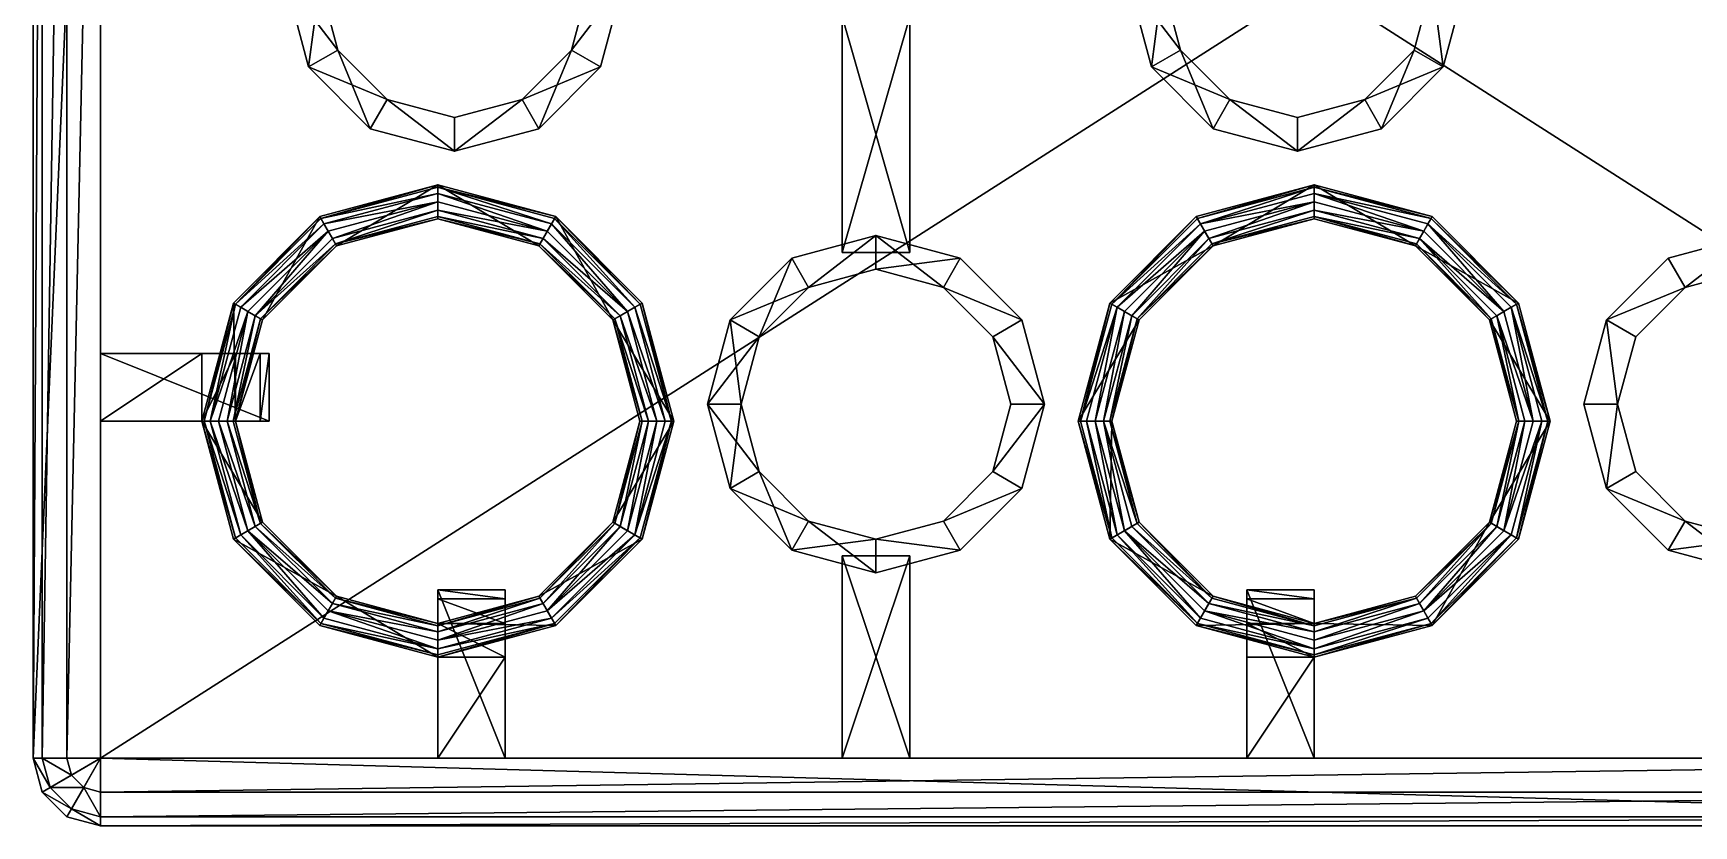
# Model space of a CAD drawing. Header units: metres. Extents: x 0 to 3.8, y 0 to 2.5.
# Drawn here: x 0 to 2.463, y 0 to 1.175 of the extents above; entities that cross this region are included whole.
import ezdxf

# ---------------------------------------------------------------- set-up
doc = ezdxf.new("R2010")
doc.units = ezdxf.units.M
doc.layers.add('block', color=30, linetype='CONTINUOUS')

msp = doc.modelspace()

# ---------------------------------------------------------------- meshes
at = {"layer": 'block'}
mesh = msp.add_polyface(dxfattribs=at)
corners = [(0.4, 1.3, 1.4), (0.4, 1.2), (0.4, 1.2, 1.4), (0.1, 1.2, 1.4), (0.1, 1.2), (0.1, 1.3), (0.4, 1.3), (0.1, 1.3, 1.4), (0.451795, 1.15), (0.408494, 1.125), (0.525, 1.076795), (0.5, 1.033494), (0.375, 1.25), (0.425, 1.25), (0.451795, 1.15, 1.4), (0.408494, 1.125, 1.4), (0.425, 1.25, 1.4), (0.375, 1.25, 1.4), (0.5, 1.033494, 1.4), (0.525, 1.076795, 1.4), (0.45, 0.859808, 1.5), (0.6, 0.95, 1.5), (0.425, 0.903109, 1.5), (0.425, 0.903109, 1.725), (0.296891, 0.775, 1.725), (0.43125, 0.892284, 1.746651), (0.426675, 0.900208, 1.7375), (0.6, 0.9375, 1.746651), (0.6, 0.9125, 1.746651), (0.448325, 0.862708, 1.7375), (0.44375, 0.870633, 1.746651), (0.6, 0.925, 1.75), (0.4375, 0.881458, 1.75), (0.45, 0.859808, 1.725), (0.6, 0.9, 1.725), (0.6, 0.95, 1.725), (0.299792, 0.773325, 1.7375), (0, 0.1), (0.1, 0.1), (0.1, 2.4), (0.1, 0.1, 1.4), (0.1, 2.4, 1.4), (0, 2.4), (0, 0.1, 1.4), (0.013397, 2.4, 1.45), (0.013397, 0.1, 1.45), (0.05, 0.1, 1.486603), (0.1, 2.4, 1.5), (0.1, 0.1, 1.5), (0.05, 2.4, 1.486603)]
mesh.append_faces([[corners[k] for k in face] for face in [(0, 1, 2), (3, 4, 5), (2, 1, 4), (2, 4, 3), (6, 4, 1), (2, 3, 7), (8, 9, 10), (10, 9, 11), (9, 8, 12), (13, 12, 8), (14, 15, 16), (16, 15, 17), (15, 14, 18), (19, 18, 14), (15, 11, 9), (15, 9, 12), (15, 12, 17), (18, 11, 15), (16, 13, 8), (10, 14, 8), (16, 8, 14), (20, 21, 22), (21, 23, 22), (22, 23, 24), (25, 26, 27), (28, 29, 30), (25, 31, 32), (31, 30, 32), (33, 29, 34), (35, 26, 23), (23, 26, 36), (26, 25, 36), (20, 33, 34), (37, 38, 39), (38, 40, 41), (42, 43, 37), (43, 44, 45), (46, 47, 48), (45, 49, 46)]])
mesh = msp.add_polyface(dxfattribs=at)
corners = [(0.4, 1.3, 1.4), (0.4, 1.3), (0.4, 1.2), (0.1, 1.3, 1.4), (0.1, 1.3), (0.1, 1.2, 1.4), (0.1, 1.2), (0.4, 1.2, 1.4), (0.451795, 1.35), (0.408494, 1.375), (0.425, 1.25), (0.375, 1.25), (0.5, 1.466506), (0.525, 1.423205), (0.451795, 1.35, 1.4), (0.408494, 1.375, 1.4), (0.525, 1.423205, 1.4), (0.5, 1.466506, 1.4), (0.375, 1.25, 1.4), (0.425, 1.25, 1.4), (0.6, 1.55, 1.5), (0.45, 1.640192, 1.5), (0.425, 1.596891, 1.5), (0.425, 1.596891, 1.725), (0.296891, 1.725, 1.725), (0.43125, 1.607716, 1.746651), (0.4375, 1.618542, 1.75), (0.6, 1.575, 1.75), (0.6, 1.5875, 1.746651), (0.44375, 1.629367, 1.746651), (0.307716, 1.73125, 1.746651), (0.426675, 1.599792, 1.7375), (0.6, 1.5625, 1.746651), (0.6, 1.553349, 1.7375), (0.448325, 1.637292, 1.7375), (0.45, 1.640192, 1.725), (0.6, 1.6, 1.725), (0.6, 1.596651, 1.7375), (0.6, 1.6, 1.5), (0, 0.1), (0.1, 2.4), (0, 2.4), (0.1, 0.1), (0.1, 2.4, 1.4), (0, 2.4, 1.4), (0, 0.1, 1.4), (0.013397, 0.1, 1.45), (0.013397, 2.4, 1.45), (0.05, 2.4, 1.486603), (0.05, 0.1, 1.486603), (0.1, 2.4, 1.5)]
mesh.append_faces([[corners[k] for k in face] for face in [(0, 1, 2), (3, 4, 1), (3, 1, 0), (5, 4, 3), (1, 4, 6), (7, 3, 0), (8, 9, 10), (10, 9, 11), (9, 8, 12), (13, 12, 8), (14, 15, 16), (16, 15, 17), (15, 14, 18), (19, 18, 14), (17, 15, 9), (17, 9, 12), (9, 15, 18), (9, 18, 11), (14, 10, 19), (10, 14, 8), (16, 8, 14), (20, 21, 22), (22, 23, 20), (23, 22, 24), (25, 26, 27), (28, 26, 29), (30, 25, 31), (25, 32, 31), (33, 23, 31), (24, 31, 23), (34, 35, 36), (29, 34, 37), (38, 35, 21), (39, 40, 41), (42, 43, 40), (41, 44, 45), (46, 47, 48), (49, 48, 50), (47, 45, 44)]])
mesh = msp.add_polyface(dxfattribs=at)
corners = [(1.3, 1.2, 1.4), (1.3, 1.2), (1.3, 0.85), (1.3, 0.85, 1.4), (1.2, 1.2, 1.4), (1.2, 1.2), (1.2, 0.85, 1.4), (1.2, 0.85), (1.65, 1.2, 1.4), (1.65, 1.2), (0.85, 1.2), (1.65, 1.3), (1.423205, 0.725), (1.45, 0.625), (1.5, 0.625), (1.466506, 0.75), (1.35, 0.798205), (1.375, 0.841506), (1.25, 0.875), (1.15, 0.798205), (1.25, 0.825), (1.25, 0.825, 1.4), (1.375, 0.841506, 1.4), (1.35, 0.798205, 1.4), (1.466506, 0.75, 1.4), (1.25, 0.875, 1.4), (1.15, 0.798205, 1.4), (1.423205, 0.725, 1.4), (1.5, 0.625, 1.4), (1.45, 0.625, 1.4), (1.125, 0.841506), (0.1, 2.4, 1.5), (3.7, 0.1, 1.5), (0.1, 0.1, 1.5)]
mesh.append_faces([[corners[k] for k in face] for face in [(0, 1, 2), (0, 2, 3), (4, 5, 1), (4, 1, 0), (6, 5, 4), (3, 2, 7), (3, 7, 6), (1, 5, 7), (1, 7, 2), (3, 6, 4), (3, 4, 0), (8, 9, 10), (11, 10, 9), (12, 13, 14), (12, 14, 15), (16, 15, 17), (16, 17, 18), (18, 19, 20), (16, 18, 20), (12, 15, 16), (21, 22, 23), (23, 22, 24), (22, 21, 25), (26, 25, 21), (23, 24, 27), (28, 29, 27), (25, 18, 22), (22, 18, 17), (15, 24, 17), (22, 17, 24), (18, 25, 30), (29, 13, 12), (27, 16, 23), (23, 16, 20), (19, 21, 20), (23, 20, 21), (16, 27, 12), (29, 12, 27), (31, 32, 33)]])
mesh = msp.add_polyface(dxfattribs=at)
corners = [(1.35, 1.701795), (1.25, 1.625), (1.375, 1.658494), (1.466506, 1.75), (1.25, 1.675), (1.15, 1.701795), (1.423205, 1.775), (1.5, 1.875), (1.45, 1.875), (1.45, 1.875, 1.4), (1.5, 1.875, 1.4), (1.423205, 1.775, 1.4), (1.466506, 1.75, 1.4), (1.35, 1.701795, 1.4), (1.375, 1.658494, 1.4), (1.25, 1.625, 1.4), (1.15, 1.701795, 1.4), (1.25, 1.675, 1.4), (1.125, 1.658494), (1.3, 1.65, 1.4), (1.3, 1.65), (1.3, 1.3), (1.3, 1.3, 1.4), (1.2, 1.65, 1.4), (1.2, 1.65), (1.2, 1.3), (1.2, 1.3, 1.4), (0.85, 1.3, 1.4), (1.65, 1.3), (1.65, 1.3, 1.4), (1.65, 1.2, 1.4), (3.7, 2.4, 1.4), (0.1, 2.4, 1.4), (0.1, 0.1, 1.4)]
mesh.append_faces([[corners[k] for k in face] for face in [(0, 1, 2), (0, 2, 3), (1, 0, 4), (5, 1, 4), (0, 3, 6), (3, 7, 6), (7, 8, 6), (9, 10, 11), (11, 10, 12), (13, 12, 14), (13, 14, 15), (15, 16, 17), (13, 15, 17), (11, 12, 13), (14, 2, 15), (15, 2, 1), (15, 1, 18), (2, 14, 3), (3, 14, 12), (11, 8, 9), (17, 0, 13), (13, 0, 6), (8, 11, 6), (13, 6, 11), (0, 17, 4), (16, 4, 17), (19, 20, 21), (19, 21, 22), (23, 24, 20), (23, 20, 19), (22, 21, 25), (22, 25, 26), (20, 24, 25), (20, 25, 21), (22, 26, 23), (22, 23, 19), (27, 28, 29), (30, 27, 29), (31, 32, 33)]])
mesh = msp.add_polyface(dxfattribs=at)
corners = [(2.5, 1.2, 1.4), (2.5, 1.2), (2.6, 1.2), (2.6, 1.2, 1.4), (2.5, 0.85, 1.4), (2.5, 0.85), (2.6, 0.85, 1.4), (2.6, 0.85), (2.95, 1.2, 1.4), (2.15, 1.2), (2.15, 1.2, 1.4), (2.15, 1.3, 1.4), (2.45, 0.798205), (2.55, 0.875), (2.425, 0.841506), (2.333494, 0.75), (2.35, 0.625), (2.3, 0.625), (2.376795, 0.725), (2.55, 0.825), (2.65, 0.798205), (2.35, 0.625, 1.4), (2.3, 0.625, 1.4), (2.333494, 0.75, 1.4), (2.45, 0.798205, 1.4), (2.425, 0.841506, 1.4), (2.55, 0.875, 1.4), (2.65, 0.798205, 1.4), (2.55, 0.825, 1.4), (2.376795, 0.725, 1.4), (2.675, 0.841506, 1.4), (3.7, 2.4, 1.4), (0.1, 0.1, 1.4), (3.7, 0.1, 1.4)]
mesh.append_faces([[corners[k] for k in face] for face in [(0, 1, 2), (0, 2, 3), (4, 5, 1), (4, 1, 0), (6, 7, 5), (6, 5, 4), (2, 1, 5), (2, 5, 7), (6, 4, 0), (6, 0, 3), (8, 9, 10), (8, 10, 11), (12, 13, 14), (12, 14, 15), (16, 15, 17), (15, 16, 18), (12, 15, 18), (13, 12, 19), (20, 13, 19), (21, 22, 23), (24, 23, 25), (24, 25, 26), (26, 27, 28), (24, 26, 28), (23, 24, 29), (21, 23, 29), (23, 15, 25), (25, 15, 14), (26, 13, 30), (13, 26, 14), (25, 14, 26), (28, 12, 24), (24, 12, 18), (29, 16, 21), (16, 29, 18), (24, 18, 29), (12, 28, 19), (27, 19, 28), (31, 32, 33)]])
mesh = msp.add_polyface(dxfattribs=at)
corners = [(2.35, 1.875), (2.3, 1.875), (2.333494, 1.75), (2.45, 1.701795), (2.425, 1.658494), (2.55, 1.625), (2.65, 1.701795), (2.55, 1.675), (2.376795, 1.775), (2.45, 1.701795, 1.4), (2.55, 1.625, 1.4), (2.425, 1.658494, 1.4), (2.333494, 1.75, 1.4), (2.35, 1.875, 1.4), (2.3, 1.875, 1.4), (2.376795, 1.775, 1.4), (2.55, 1.675, 1.4), (2.65, 1.701795, 1.4), (2.675, 1.658494), (2.5, 1.65, 1.4), (2.5, 1.65), (2.6, 1.65), (2.6, 1.65, 1.4), (2.5, 1.3, 1.4), (2.5, 1.3), (2.6, 1.3, 1.4), (2.6, 1.3), (2.15, 1.3, 1.4), (2.15, 1.3), (2.95, 1.3), (2.15, 1.2), (0.1, 2.4, 1.5), (3.7, 2.4, 1.5), (3.7, 0.1, 1.5)]
mesh.append_faces([[corners[k] for k in face] for face in [(0, 1, 2), (3, 2, 4), (3, 4, 5), (5, 6, 7), (3, 5, 7), (2, 3, 8), (0, 2, 8), (9, 10, 11), (9, 11, 12), (13, 12, 14), (12, 13, 15), (9, 12, 15), (10, 9, 16), (17, 10, 16), (10, 18, 5), (10, 5, 4), (11, 2, 12), (2, 11, 4), (10, 4, 11), (13, 0, 8), (15, 3, 9), (9, 3, 7), (6, 16, 7), (9, 7, 16), (3, 15, 8), (13, 8, 15), (19, 20, 21), (19, 21, 22), (23, 24, 20), (23, 20, 19), (25, 26, 24), (25, 24, 23), (21, 20, 24), (21, 24, 26), (25, 23, 19), (25, 19, 22), (27, 28, 29), (29, 28, 30), (31, 32, 33)]])
mesh = msp.add_polyface(dxfattribs=at)
corners = [(0.85, 1.2, 1.4), (0.85, 1.2), (0.85, 1.3), (0.525, 1.076795), (0.5, 1.033494), (0.625, 1), (0.725, 1.076795), (0.75, 1.033494), (0.841506, 1.125), (0.625, 1.05), (0.798205, 1.15), (0.875, 1.25), (0.825, 1.25), (0.525, 1.076795, 1.4), (0.625, 1.05, 1.4), (0.625, 1, 1.4), (0.825, 1.25, 1.4), (0.875, 1.25, 1.4), (0.798205, 1.15, 1.4), (0.841506, 1.125, 1.4), (0.75, 1.033494, 1.4), (0.5, 1.033494, 1.4), (0.725, 1.076795, 1.4), (0.451795, 1.15, 1.4), (0.425, 0.903109, 1.725), (0.6, 0.95, 1.5), (0.6, 0.95, 1.725), (0.775, 0.903109, 1.5), (0.76875, 0.892284, 1.746651), (0.6, 0.9375, 1.746651), (0.6, 0.946651, 1.7375), (0.426675, 0.900208, 1.7375), (0.775, 0.903109, 1.725)]
mesh.append_faces([[corners[k] for k in face] for face in [(0, 1, 2), (3, 4, 5), (6, 5, 7), (6, 7, 8), (5, 6, 9), (3, 5, 9), (6, 8, 10), (8, 11, 10), (11, 12, 10), (13, 14, 15), (16, 17, 18), (18, 17, 19), (18, 19, 20), (13, 15, 21), (15, 14, 22), (15, 22, 20), (18, 20, 22), (19, 8, 20), (20, 8, 7), (15, 5, 21), (21, 5, 4), (5, 15, 7), (20, 7, 15), (8, 19, 11), (18, 12, 16), (23, 3, 13), (13, 3, 9), (14, 6, 22), (22, 6, 10), (12, 18, 10), (22, 10, 18), (6, 14, 9), (13, 9, 14), (24, 25, 26), (27, 26, 25), (28, 29, 30), (29, 31, 30), (31, 26, 30), (32, 30, 26)]])
mesh = msp.add_polyface(dxfattribs=at)
corners = [(1.2, 0.85, 1.4), (1.2, 0.85), (1.2, 1.2), (1.65, 1.2, 1.4), (0.85, 1.2), (0.85, 1.2, 1.4), (0.85, 1.3, 1.4), (1.15, 0.798205), (1.125, 0.841506), (1.076795, 0.725), (1.033494, 0.75), (1, 0.625), (1.05, 0.625), (1.25, 0.875), (1.15, 0.798205, 1.4), (1.076795, 0.725, 1.4), (1.033494, 0.75, 1.4), (1.125, 0.841506, 1.4), (1.25, 0.875, 1.4), (1.05, 0.625, 1.4), (1, 0.625, 1.4), (1.25, 0.825, 1.4), (0.875, 1.25, 1.4), (0.875, 1.25), (0.841506, 1.125, 1.4), (0.859808, 0.75, 1.5), (0.95, 0.6, 1.5), (0.903109, 0.775, 1.5), (0.95, 0.6, 1.725), (0.903109, 0.775, 1.725), (0.900208, 0.773325, 1.7375), (0.946651, 0.6, 1.7375), (0.892284, 0.76875, 1.746651), (0.881458, 0.7625, 1.75), (0.9375, 0.6, 1.746651), (0.925, 0.6, 1.75), (0.859808, 0.75, 1.725), (0.862708, 0.751675, 1.7375), (0.903349, 0.6, 1.7375), (0.9125, 0.6, 1.746651), (0.870633, 0.75625, 1.746651), (0.9, 0.6, 1.725)]
mesh.append_faces([[corners[k] for k in face] for face in [(0, 1, 2), (3, 4, 5), (3, 5, 6), (7, 8, 9), (9, 8, 10), (9, 10, 11), (9, 11, 12), (8, 7, 13), (14, 15, 16), (14, 16, 17), (14, 17, 18), (16, 15, 19), (16, 19, 20), (16, 10, 17), (17, 10, 8), (17, 8, 18), (10, 16, 11), (20, 11, 16), (21, 7, 14), (14, 7, 9), (15, 12, 19), (12, 15, 9), (14, 9, 15), (22, 23, 24), (25, 26, 27), (26, 28, 29), (26, 29, 27), (30, 29, 31), (30, 31, 32), (31, 29, 28), (33, 32, 34), (32, 31, 34), (33, 34, 35), (36, 37, 38), (37, 39, 38), (33, 35, 40), (35, 39, 40), (39, 37, 40), (41, 25, 36)]])
mesh = msp.add_polyface(dxfattribs=at)
corners = [(1.75, 0.859808, 1.5), (1.9, 0.95, 1.5), (1.725, 0.903109, 1.5), (1.9, 0.9, 1.5), (1.9, 0.9, 1.725), (1.9, 0.9125, 1.746651), (1.74375, 0.870633, 1.746651), (1.9, 0.925, 1.75), (1.7375, 0.881458, 1.75), (1.73125, 0.892284, 1.746651), (1.9, 0.9375, 1.746651), (1.9, 0.95, 1.725), (1.726675, 0.900208, 1.7375), (1.725, 0.903109, 1.725), (1.9, 0.903349, 1.7375), (1.748325, 0.862708, 1.7375), (1.9, 0.946651, 1.7375), (1.65, 1.3, 1.4), (1.65, 1.2), (1.65, 1.2, 1.4), (1.701795, 1.15), (1.658494, 1.125), (1.775, 1.076795), (1.75, 1.033494), (1.875, 1), (1.875, 1.05), (1.675, 1.25), (1.625, 1.25), (1.775, 1.076795, 1.4), (1.75, 1.033494, 1.4), (1.701795, 1.15, 1.4), (1.658494, 1.125, 1.4), (1.625, 1.25, 1.4), (1.675, 1.25, 1.4), (1.875, 1, 1.4), (1.875, 1.05, 1.4)]
mesh.append_faces([[corners[k] for k in face] for face in [(0, 1, 2), (1, 0, 3), (0, 4, 3), (5, 6, 7), (6, 8, 7), (8, 9, 7), (9, 10, 7), (11, 12, 13), (5, 14, 15), (14, 4, 15), (10, 9, 16), (9, 12, 16), (12, 11, 16), (13, 2, 11), (11, 2, 1), (17, 18, 19), (20, 21, 22), (22, 21, 23), (22, 23, 24), (22, 24, 25), (21, 20, 26), (21, 26, 27), (28, 29, 30), (30, 29, 31), (30, 31, 32), (30, 32, 33), (29, 28, 34), (34, 28, 35), (34, 24, 23), (31, 21, 32), (32, 21, 27), (21, 31, 23), (23, 31, 29), (34, 23, 29), (33, 26, 20), (30, 22, 28), (28, 22, 25), (28, 25, 35), (22, 30, 20), (33, 20, 30)]])
mesh = msp.add_polyface(dxfattribs=at)
corners = [(2.15, 1.2, 1.4), (2.15, 1.2), (2.15, 1.3), (2.05, 0.859808, 1.5), (2.075, 0.903109, 1.5), (1.9, 0.95, 1.5), (1.9, 0.9, 1.5), (1.9, 0.9125, 1.746651), (2.05625, 0.870633, 1.746651), (1.9, 0.903349, 1.7375), (2.06875, 0.892284, 1.746651), (1.9, 0.9375, 1.746651), (2.073325, 0.900208, 1.7375), (2.0625, 0.881458, 1.75), (1.9, 0.925, 1.75), (1.9, 0.9, 1.725), (2.05, 0.859808, 1.725), (2.075, 0.903109, 1.725), (1.9, 0.946651, 1.7375), (1.9, 0.95, 1.725), (2.125, 1.25), (2.075, 1.25), (2.091506, 1.125), (1.975, 1.076795), (2, 1.033494), (2.048205, 1.15), (1.875, 1), (1.875, 1.05), (1.975, 1.076795, 1.4), (2.091506, 1.125, 1.4), (2, 1.033494, 1.4), (1.875, 1, 1.4), (2.075, 1.25, 1.4), (2.125, 1.25, 1.4), (1.875, 1.05, 1.4), (2.048205, 1.15, 1.4)]
mesh.append_faces([[corners[k] for k in face] for face in [(0, 1, 2), (3, 4, 5), (3, 5, 6), (7, 8, 9), (10, 11, 12), (8, 7, 13), (7, 14, 13), (14, 11, 13), (11, 10, 13), (15, 9, 16), (17, 12, 18), (12, 11, 18), (17, 18, 19), (4, 17, 19), (4, 19, 5), (20, 21, 22), (23, 24, 25), (25, 24, 22), (25, 22, 21), (24, 23, 26), (26, 23, 27), (28, 29, 30), (28, 30, 31), (32, 33, 29), (28, 31, 34), (29, 28, 35), (32, 29, 35), (29, 22, 30), (30, 22, 24), (31, 24, 26), (30, 24, 31), (22, 29, 20), (33, 20, 29), (35, 21, 32), (34, 23, 28), (28, 23, 25), (21, 35, 25), (28, 25, 35), (23, 34, 27)]])
mesh = msp.add_polyface(dxfattribs=at)
corners = [(2.6, 1.2, 1.4), (2.6, 1.2), (2.6, 0.85), (2.6, 0.85, 1.4), (2.95, 1.2, 1.4), (2.95, 1.2), (2.15, 1.2), (2.95, 1.3), (2.723205, 0.725), (2.75, 0.625), (2.8, 0.625), (2.766506, 0.75), (2.65, 0.798205), (2.675, 0.841506), (2.55, 0.875), (2.675, 0.841506, 1.4), (2.65, 0.798205, 1.4), (2.55, 0.875, 1.4), (2.723205, 0.725, 1.4), (2.766506, 0.75, 1.4), (2.8, 0.625, 1.4), (2.75, 0.625, 1.4), (2.55, 0.825), (2.85, 0.6, 1.5), (2.940192, 0.75, 1.5), (2.896891, 0.775, 1.5), (2.9, 0.6, 1.5), (2.940192, 0.75, 1.725), (2.875, 0.6, 1.75), (2.8625, 0.6, 1.746651), (2.907717, 0.76875, 1.746651), (2.918542, 0.7625, 1.75), (2.8875, 0.6, 1.746651), (2.929367, 0.75625, 1.746651), (2.9, 0.6, 1.725), (2.937292, 0.751675, 1.7375), (2.896891, 0.775, 1.725), (2.853349, 0.6, 1.7375), (2.85, 0.6, 1.725), (2.896651, 0.6, 1.7375), (2.899792, 0.773325, 1.7375)]
mesh.append_faces([[corners[k] for k in face] for face in [(0, 1, 2), (0, 2, 3), (4, 5, 6), (7, 6, 5), (8, 9, 10), (8, 10, 11), (12, 11, 13), (12, 13, 14), (8, 11, 12), (15, 16, 17), (16, 15, 18), (15, 19, 18), (19, 20, 18), (20, 21, 18), (15, 14, 13), (19, 11, 20), (20, 11, 10), (11, 19, 13), (15, 13, 19), (21, 9, 8), (18, 12, 16), (16, 12, 22), (12, 18, 8), (21, 8, 18), (23, 24, 25), (26, 27, 24), (28, 29, 30), (28, 30, 31), (28, 31, 32), (31, 33, 32), (34, 35, 27), (36, 37, 38), (32, 33, 39), (33, 35, 39), (30, 29, 40), (29, 37, 40), (37, 36, 40), (23, 36, 38), (25, 36, 23)]])
mesh = msp.add_polyface(dxfattribs=at)
corners = [(0.6, 0.9, 1.5), (0.6, 0.95, 1.5), (0.45, 0.859808, 1.5), (0.859808, 0.75, 1.5), (0.903109, 0.775, 1.5), (0.775, 0.903109, 1.5), (0.75, 0.859808, 1.5), (0.775, 0.903109, 1.725), (0.6, 0.95, 1.725), (0.903109, 0.775, 1.725), (0.75625, 0.870633, 1.746651), (0.6, 0.903349, 1.7375), (0.6, 0.9125, 1.746651), (0.76875, 0.892284, 1.746651), (0.881458, 0.7625, 1.75), (0.7625, 0.881458, 1.75), (0.6, 0.925, 1.75), (0.448325, 0.862708, 1.7375), (0.6, 0.9375, 1.746651), (0.43125, 0.892284, 1.746651), (0.44375, 0.870633, 1.746651), (0.75, 0.859808, 1.725), (0.862708, 0.751675, 1.7375), (0.859808, 0.75, 1.725), (0.892284, 0.76875, 1.746651), (0.773325, 0.900208, 1.7375), (0.900208, 0.773325, 1.7375), (0.6, 0.9, 1.725), (0.870633, 0.75625, 1.746651), (0.6, 0.946651, 1.7375), (0.751675, 0.862708, 1.7375)]
mesh.append_faces([[corners[k] for k in face] for face in [(0, 1, 2), (3, 4, 5), (1, 0, 6), (1, 6, 5), (3, 5, 6), (4, 7, 5), (5, 7, 8), (7, 4, 9), (10, 11, 12), (13, 14, 15), (14, 10, 15), (10, 12, 15), (12, 16, 15), (12, 11, 17), (13, 15, 18), (15, 16, 18), (16, 19, 18), (16, 12, 20), (21, 22, 23), (14, 13, 24), (13, 25, 24), (25, 26, 24), (26, 25, 7), (17, 11, 27), (10, 14, 28), (7, 25, 29), (25, 13, 29), (9, 26, 7), (27, 11, 30), (11, 10, 30), (10, 28, 30), (28, 22, 30), (22, 21, 30), (27, 30, 21), (0, 21, 6), (6, 21, 23), (6, 23, 3), (21, 0, 27), (2, 27, 0)]])
mesh = msp.add_polyface(dxfattribs=at)
corners = [(1.75, 0.859808, 1.5), (1.725, 0.903109, 1.5), (1.596891, 0.775, 1.5), (1.55, 0.6, 1.5), (1.640192, 0.75, 1.5), (1.75, 0.859808, 1.725), (1.9, 0.9, 1.725), (1.640192, 0.75, 1.725), (1.6, 0.6, 1.5), (1.607716, 0.76875, 1.746651), (1.5625, 0.6, 1.746651), (1.553349, 0.6, 1.7375), (1.575, 0.6, 1.75), (1.7375, 0.881458, 1.75), (1.618542, 0.7625, 1.75), (1.5875, 0.6, 1.746651), (1.629367, 0.75625, 1.746651), (1.637292, 0.751675, 1.7375), (1.74375, 0.870633, 1.746651), (1.73125, 0.892284, 1.746651), (1.596891, 0.775, 1.725), (1.55, 0.6, 1.725), (1.748325, 0.862708, 1.7375), (1.9, 0.9125, 1.746651), (1.6, 0.6, 1.725), (1.596651, 0.6, 1.7375), (1.725, 0.903109, 1.725), (1.726675, 0.900208, 1.7375), (1.599792, 0.773325, 1.7375), (1.466506, 0.75, 1.4), (1.5, 0.625, 1.4), (1.423205, 0.725, 1.4), (1.466506, 0.75), (1.5, 0.625)]
mesh.append_faces([[corners[k] for k in face] for face in [(0, 1, 2), (3, 4, 2), (0, 2, 4), (4, 5, 0), (0, 5, 6), (5, 4, 7), (8, 7, 4), (9, 10, 11), (10, 9, 12), (9, 13, 14), (15, 12, 14), (12, 9, 14), (15, 14, 16), (14, 13, 16), (17, 16, 18), (16, 13, 18), (13, 9, 19), (17, 5, 7), (20, 11, 21), (5, 17, 22), (17, 18, 22), (18, 23, 22), (5, 22, 6), (17, 7, 24), (15, 16, 25), (16, 17, 25), (26, 27, 28), (27, 19, 28), (19, 9, 28), (9, 11, 28), (11, 20, 28), (26, 28, 20), (1, 26, 2), (2, 26, 20), (2, 20, 21), (2, 21, 3), (29, 30, 31), (29, 32, 30), (30, 32, 33)]])
mesh = msp.add_polyface(dxfattribs=at)
corners = [(0.35, 0.6, 0.1), (0.35, 0.7, 1.4), (0.35, 0.7, 0.1), (0.1, 0.6, 1.4), (0.1, 0.7), (0.1, 0.7, 1.4), (0.35, 0.6, 1.4), (0.25, 0.7), (0.1, 0.6), (0.3, 0.7, 0.013397), (0.336603, 0.7, 0.05), (0.3, 0.6, 0.013397), (0.25, 0.6), (0.336603, 0.6, 0.05), (0.340192, 0.75, 1.5), (0.296891, 0.775, 1.5), (0.3, 0.6, 1.5), (0.25, 0.6, 1.5), (0.425, 0.903109, 1.5), (0.45, 0.859808, 1.5), (0.25, 0.6, 1.725), (0.296891, 0.775, 1.725), (0.318542, 0.7625, 1.75), (0.329367, 0.75625, 1.746651), (0.2875, 0.6, 1.746651), (0.448325, 0.862708, 1.7375), (0.44375, 0.870633, 1.746651), (0.4375, 0.881458, 1.75), (0.43125, 0.892284, 1.746651), (0.307716, 0.76875, 1.746651), (0.2625, 0.6, 1.746651), (0.253349, 0.6, 1.7375), (0.299792, 0.773325, 1.7375), (0.425, 0.903109, 1.725), (0.296651, 0.6, 1.7375), (0.337292, 0.751675, 1.7375), (0.45, 0.859808, 1.725), (0.340192, 0.75, 1.725), (0.3, 0.6, 1.725)]
mesh.append_faces([[corners[k] for k in face] for face in [(0, 1, 2), (3, 4, 5), (6, 5, 1), (7, 4, 8), (2, 1, 5), (2, 5, 4), (2, 4, 7), (2, 7, 9), (2, 9, 10), (11, 10, 9), (9, 7, 12), (10, 13, 2), (14, 15, 16), (16, 15, 17), (15, 14, 18), (19, 18, 14), (15, 20, 17), (20, 15, 21), (18, 21, 15), (22, 23, 24), (25, 23, 26), (26, 23, 27), (23, 22, 27), (28, 27, 29), (27, 22, 29), (22, 30, 29), (21, 31, 20), (28, 29, 32), (29, 30, 32), (31, 21, 32), (33, 32, 21), (34, 23, 35), (23, 25, 35), (25, 36, 35), (35, 36, 37), (38, 35, 37), (14, 36, 19), (36, 14, 37), (16, 37, 14)]])
mesh = msp.add_polyface(dxfattribs=at)
corners = [(2.333494, 0.75), (2.333494, 0.75, 1.4), (2.3, 0.625), (2.3, 0.625, 1.4), (2.159808, 0.75, 1.5), (2.25, 0.6, 1.5), (2.203109, 0.775, 1.5), (2.05, 0.859808, 1.5), (2.075, 0.903109, 1.5), (1.9, 0.9, 1.5), (2.05, 0.859808, 1.725), (2.159808, 0.75, 1.725), (2.2, 0.6, 1.725), (1.9, 0.9, 1.725), (2.05625, 0.870633, 1.746651), (2.051675, 0.862708, 1.7375), (1.9, 0.903349, 1.7375), (2.203349, 0.6, 1.7375), (2.170633, 0.75625, 1.746651), (2.2125, 0.6, 1.746651), (2.181458, 0.7625, 1.75), (2.0625, 0.881458, 1.75), (2.06875, 0.892284, 1.746651), (2.192284, 0.76875, 1.746651), (2.203109, 0.775, 1.725), (2.073325, 0.900208, 1.7375), (2.075, 0.903109, 1.725), (2.162708, 0.751675, 1.7375), (2.2375, 0.6, 1.746651), (2.246651, 0.6, 1.7375), (2.225, 0.6, 1.75), (2.25, 0.6, 1.725), (2.200208, 0.773325, 1.7375)]
mesh.append_faces([[corners[k] for k in face] for face in [(0, 1, 2), (3, 2, 1), (4, 5, 6), (7, 6, 8), (4, 6, 7), (9, 10, 7), (7, 10, 11), (12, 4, 11), (7, 11, 4), (10, 9, 13), (14, 15, 16), (17, 18, 19), (18, 14, 20), (14, 21, 20), (21, 22, 20), (22, 23, 20), (16, 15, 10), (24, 25, 26), (15, 14, 27), (14, 18, 27), (18, 17, 27), (28, 23, 29), (19, 18, 30), (18, 20, 30), (20, 23, 30), (23, 28, 30), (10, 15, 11), (15, 27, 11), (27, 17, 11), (31, 29, 32), (29, 23, 32), (23, 22, 32), (22, 25, 32), (25, 24, 32), (31, 32, 24), (6, 26, 8), (5, 31, 24), (26, 6, 24), (5, 24, 6)]])
mesh = msp.add_polyface(dxfattribs=at)
corners = [(0.35, 0.6, 0.1), (0.35, 0.6, 1.4), (0.35, 0.7, 1.4), (0.1, 0.6, 1.4), (0.1, 0.6), (0.1, 0.7), (0.3, 0.6, 0.013397), (0.25, 0.6), (0.336603, 0.6, 0.05), (0.1, 0.7, 1.4), (0.25, 0.7), (0.336603, 0.7, 0.05), (0.3, 0.7, 0.013397), (0.35, 0.7, 0.1), (0.296891, 0.425, 1.5), (0.340192, 0.45, 1.5), (0.25, 0.6, 1.5), (0.3, 0.6, 1.5), (0.25, 0.6, 1.725), (0.296891, 0.425, 1.725), (0.2625, 0.6, 1.746651), (0.318542, 0.7625, 1.75), (0.275, 0.6, 1.75), (0.2875, 0.6, 1.746651), (0.329367, 0.75625, 1.746651), (0.296651, 0.6, 1.7375), (0.337292, 0.448325, 1.7375), (0.307716, 0.43125, 1.746651), (0.253349, 0.6, 1.7375), (0.329367, 0.44375, 1.746651), (0.318542, 0.4375, 1.75), (0.3, 0.6, 1.725), (0.448325, 0.337292, 1.7375), (0.299792, 0.426675, 1.7375), (0.299792, 0.773325, 1.7375), (0.337292, 0.751675, 1.7375), (0.340192, 0.45, 1.725), (0.45, 0.340192, 1.725), (0.340192, 0.75, 1.725), (0.45, 0.340192, 1.5)]
mesh.append_faces([[corners[k] for k in face] for face in [(0, 1, 2), (3, 4, 5), (6, 7, 0), (3, 1, 0), (6, 0, 8), (3, 0, 4), (0, 7, 4), (1, 3, 9), (10, 4, 7), (8, 11, 6), (6, 12, 7), (13, 8, 0), (14, 15, 16), (17, 16, 15), (16, 18, 19), (16, 19, 14), (20, 21, 22), (21, 23, 22), (23, 24, 25), (23, 25, 26), (20, 27, 28), (22, 23, 29), (23, 26, 29), (27, 20, 30), (20, 22, 30), (22, 29, 30), (26, 25, 31), (29, 26, 32), (18, 28, 33), (28, 27, 33), (18, 33, 19), (20, 28, 34), (31, 25, 35), (26, 31, 36), (37, 26, 36), (15, 31, 17), (17, 31, 38), (31, 15, 36), (39, 36, 15)]])
mesh = msp.add_polyface(dxfattribs=at)
corners = [(1.076795, 0.525), (1.033494, 0.5), (1.15, 0.451795), (1.05, 0.625), (1, 0.625), (1.35, 0.451795), (1.466506, 0.5), (1.423205, 0.525), (1.15, 0.451795, 1.4), (1.125, 0.408494, 1.4), (1.076795, 0.525, 1.4), (1.033494, 0.5, 1.4), (1, 0.625, 1.4), (1.05, 0.625, 1.4), (1.423205, 0.525, 1.4), (1.466506, 0.5, 1.4), (1.35, 0.451795, 1.4), (1.125, 0.408494), (0.859808, 0.75, 1.5), (0.9, 0.6, 1.5), (0.95, 0.6, 1.5), (0.903109, 0.425, 1.5), (0.859808, 0.45, 1.5), (0.903109, 0.425, 1.725), (0.95, 0.6, 1.725), (0.881458, 0.4375, 1.75), (0.870633, 0.44375, 1.746651), (0.9125, 0.6, 1.746651), (0.900208, 0.426675, 1.7375), (0.892284, 0.43125, 1.746651), (0.946651, 0.6, 1.7375), (0.9375, 0.6, 1.746651), (0.925, 0.6, 1.75), (0.903349, 0.6, 1.7375), (0.859808, 0.75, 1.725), (0.9, 0.6, 1.725), (0.862708, 0.448325, 1.7375), (0.859808, 0.45, 1.725)]
mesh.append_faces([[corners[k] for k in face] for face in [(0, 1, 2), (1, 0, 3), (1, 3, 4), (5, 6, 7), (8, 9, 10), (10, 9, 11), (10, 11, 12), (10, 12, 13), (14, 15, 16), (11, 1, 12), (12, 1, 4), (1, 11, 17), (13, 3, 0), (10, 2, 8), (16, 5, 7), (16, 7, 14), (2, 10, 0), (13, 0, 10), (18, 19, 20), (21, 20, 22), (20, 19, 22), (23, 24, 20), (21, 23, 20), (25, 26, 27), (28, 29, 30), (29, 31, 30), (31, 29, 32), (29, 25, 32), (25, 27, 32), (27, 26, 33), (28, 30, 23), (30, 24, 23), (34, 33, 35), (35, 33, 36), (33, 26, 36), (35, 36, 37), (18, 35, 19), (19, 35, 37), (19, 37, 22)]])
mesh = msp.add_polyface(dxfattribs=at)
corners = [(1.640192, 0.75, 1.5), (1.55, 0.6, 1.5), (1.6, 0.6, 1.5), (1.596891, 0.425, 1.5), (1.75, 0.340192, 1.5), (1.640192, 0.45, 1.5), (1.6, 0.6, 1.725), (1.640192, 0.75, 1.725), (1.640192, 0.45, 1.725), (1.5875, 0.6, 1.746651), (1.629367, 0.44375, 1.746651), (1.618542, 0.4375, 1.75), (1.74375, 0.329367, 1.746651), (1.73125, 0.307716, 1.746651), (1.607716, 0.43125, 1.746651), (1.748325, 0.337292, 1.7375), (1.637292, 0.448325, 1.7375), (1.575, 0.6, 1.75), (1.5625, 0.6, 1.746651), (1.596651, 0.6, 1.7375), (1.637292, 0.751675, 1.7375), (1.55, 0.6, 1.725), (1.553349, 0.6, 1.7375), (1.599792, 0.426675, 1.7375), (1.726675, 0.299792, 1.7375), (1.596891, 0.425, 1.725), (1.725, 0.296891, 1.5), (1.466506, 0.5), (1.5, 0.625), (1.423205, 0.525), (1.45, 0.625), (1.45, 0.625, 1.4), (1.5, 0.625, 1.4), (1.423205, 0.525, 1.4), (1.466506, 0.5, 1.4), (1.375, 0.408494, 1.4)]
mesh.append_faces([[corners[k] for k in face] for face in [(0, 1, 2), (2, 1, 3), (3, 4, 5), (2, 3, 5), (5, 6, 2), (2, 6, 7), (6, 5, 8), (4, 8, 5), (9, 10, 11), (10, 12, 11), (13, 14, 11), (15, 10, 16), (10, 9, 16), (9, 11, 17), (11, 14, 17), (14, 18, 17), (15, 16, 8), (8, 16, 19), (16, 9, 19), (20, 6, 19), (8, 19, 6), (21, 22, 23), (22, 18, 23), (18, 14, 23), (14, 24, 23), (24, 25, 23), (21, 23, 25), (26, 3, 25), (25, 3, 1), (25, 1, 21), (27, 28, 29), (28, 30, 29), (31, 32, 33), (33, 32, 34), (34, 27, 35), (27, 34, 28), (32, 28, 34), (33, 30, 31), (30, 33, 29)]])
mesh = msp.add_polyface(dxfattribs=at)
corners = [(2.35, 0.625), (2.3, 0.625), (2.333494, 0.5), (2.376795, 0.525), (2.35, 0.625, 1.4), (2.333494, 0.5, 1.4), (2.3, 0.625, 1.4), (2.376795, 0.525, 1.4), (2.425, 0.408494), (2.159808, 0.75, 1.5), (2.2, 0.6, 1.5), (2.25, 0.6, 1.5), (2.075, 0.296891, 1.5), (2.203109, 0.425, 1.5), (2.159808, 0.45, 1.5), (2.2, 0.6, 1.725), (2.159808, 0.45, 1.725), (2.05, 0.340192, 1.725), (2.170633, 0.44375, 1.746651), (2.203349, 0.6, 1.7375), (2.2125, 0.6, 1.746651), (2.192284, 0.43125, 1.746651), (2.0625, 0.318542, 1.75), (2.181458, 0.4375, 1.75), (2.225, 0.6, 1.75), (2.2375, 0.6, 1.746651), (2.203109, 0.425, 1.725), (2.246651, 0.6, 1.7375), (2.25, 0.6, 1.725), (2.162708, 0.448325, 1.7375), (2.05625, 0.329367, 1.746651), (2.159808, 0.75, 1.725), (2.073325, 0.299792, 1.7375), (2.200208, 0.426675, 1.7375), (2.075, 0.296891, 1.725)]
mesh.append_faces([[corners[k] for k in face] for face in [(0, 1, 2), (0, 2, 3), (4, 5, 6), (5, 4, 7), (5, 2, 6), (6, 2, 1), (2, 5, 8), (4, 0, 3), (4, 3, 7), (9, 10, 11), (12, 13, 14), (13, 11, 14), (11, 10, 14), (9, 15, 10), (10, 15, 16), (17, 14, 16), (10, 16, 14), (18, 19, 20), (16, 15, 19), (21, 22, 23), (22, 18, 23), (18, 20, 23), (23, 20, 24), (21, 23, 25), (23, 24, 25), (26, 27, 28), (16, 19, 29), (19, 18, 29), (18, 30, 29), (16, 29, 17), (19, 15, 31), (32, 21, 33), (21, 25, 33), (25, 27, 33), (27, 26, 33), (34, 33, 26), (26, 28, 11), (26, 11, 13), (26, 13, 12)]])
mesh = msp.add_polyface(dxfattribs=at)
corners = [(2.333494, 0.5), (2.45, 0.451795), (2.376795, 0.525), (2.65, 0.451795), (2.675, 0.408494), (2.723205, 0.525), (2.766506, 0.5), (2.8, 0.625), (2.75, 0.625), (2.75, 0.625, 1.4), (2.8, 0.625, 1.4), (2.723205, 0.525, 1.4), (2.766506, 0.5, 1.4), (2.45, 0.451795, 1.4), (2.333494, 0.5, 1.4), (2.376795, 0.525, 1.4), (2.65, 0.451795, 1.4), (2.675, 0.408494, 1.4), (2.9, 0.6, 1.5), (2.85, 0.6, 1.5), (2.940192, 0.45, 1.5), (2.896891, 0.425, 1.5), (2.940192, 0.75, 1.5), (2.9, 0.6, 1.725), (2.940192, 0.75, 1.725), (2.940192, 0.45, 1.725), (2.8625, 0.6, 1.746651), (2.875, 0.6, 1.75), (2.907717, 0.43125, 1.746651), (2.918542, 0.4375, 1.75), (2.937292, 0.448325, 1.7375), (2.929367, 0.44375, 1.746651), (2.8875, 0.6, 1.746651), (2.896651, 0.6, 1.7375), (2.937292, 0.751675, 1.7375), (2.85, 0.6, 1.725), (2.853349, 0.6, 1.7375), (2.899792, 0.426675, 1.7375), (2.896891, 0.425, 1.725)]
mesh.append_faces([[corners[k] for k in face] for face in [(0, 1, 2), (3, 4, 5), (4, 6, 5), (6, 7, 5), (7, 8, 5), (9, 10, 11), (11, 10, 12), (13, 14, 15), (11, 12, 16), (12, 6, 17), (6, 12, 7), (10, 7, 12), (11, 8, 9), (15, 1, 13), (16, 3, 5), (8, 11, 5), (16, 5, 11), (1, 15, 2), (18, 19, 20), (20, 19, 21), (19, 18, 22), (20, 23, 18), (18, 23, 24), (23, 20, 25), (26, 27, 28), (28, 27, 29), (30, 31, 32), (31, 29, 32), (29, 27, 32), (25, 30, 33), (30, 32, 33), (34, 23, 33), (25, 33, 23), (35, 36, 37), (36, 26, 37), (26, 28, 37), (35, 37, 38), (19, 35, 38), (19, 38, 21)]])
mesh = msp.add_polyface(dxfattribs=at)
corners = [(1.3, 0.4, 1.4), (1.3, 0.4), (1.3, 0.1), (1.3, 0.1, 1.4), (1.2, 0.4, 1.4), (1.2, 0.4), (1.2, 0.1, 1.4), (1.2, 0.1), (1.15, 0.451795), (1.033494, 0.5), (1.125, 0.408494), (1.25, 0.425), (1.25, 0.375), (1.375, 0.408494), (1.466506, 0.5), (1.35, 0.451795), (1.35, 0.451795, 1.4), (1.375, 0.408494, 1.4), (1.25, 0.425, 1.4), (1.25, 0.375, 1.4), (1.125, 0.408494, 1.4), (1.15, 0.451795, 1.4), (1.466506, 0.5, 1.4), (1.033494, 0.5, 1.4), (3.7, 0, 1.4), (0.1, 0), (0.1, 0, 1.4), (0.1, 0.1), (3.7, 0), (3.7, 0.1), (0.1, 0.1, 1.4), (3.7, 0.05, 1.486603), (0.1, 0.013397, 1.45), (0.1, 0.05, 1.486603), (0.1, 0.1, 1.5), (3.7, 0.1, 1.5), (3.7, 0.013397, 1.45)]
mesh.append_faces([[corners[k] for k in face] for face in [(0, 1, 2), (0, 2, 3), (4, 5, 1), (4, 1, 0), (6, 7, 5), (6, 5, 4), (3, 2, 7), (3, 7, 6), (1, 5, 7), (1, 7, 2), (3, 6, 4), (3, 4, 0), (8, 9, 10), (11, 10, 12), (11, 12, 13), (14, 15, 13), (11, 13, 15), (8, 10, 11), (16, 17, 18), (18, 17, 19), (20, 21, 19), (18, 19, 21), (17, 16, 22), (17, 14, 13), (19, 12, 20), (20, 12, 10), (20, 10, 23), (12, 19, 13), (17, 13, 19), (21, 8, 11), (18, 15, 16), (15, 18, 11), (21, 11, 18), (24, 25, 26), (27, 25, 28), (29, 30, 27), (31, 32, 33), (33, 34, 35), (32, 36, 26)]])
mesh = msp.add_polyface(dxfattribs=at)
corners = [(2.6, 0.4, 1.4), (2.6, 0.4), (2.6, 0.1), (2.6, 0.1, 1.4), (2.5, 0.4, 1.4), (2.5, 0.4), (2.5, 0.1, 1.4), (2.5, 0.1), (2.45, 0.451795), (2.425, 0.408494), (2.55, 0.425), (2.55, 0.375), (2.675, 0.408494), (2.65, 0.451795), (2.333494, 0.5), (2.65, 0.451795, 1.4), (2.675, 0.408494, 1.4), (2.55, 0.425, 1.4), (2.55, 0.375, 1.4), (2.45, 0.451795, 1.4), (2.425, 0.408494, 1.4), (2.333494, 0.5, 1.4), (2.766506, 0.5, 1.4), (2.766506, 0.5), (3.7, 0, 1.4), (3.7, 0), (0.1, 0), (3.7, 0.1), (0.1, 0.1), (3.7, 0.1, 1.4), (0.1, 0.1, 1.4), (3.7, 0.013397, 1.45), (0.1, 0.013397, 1.45), (3.7, 0.05, 1.486603), (0.1, 0.05, 1.486603), (3.7, 0.1, 1.5), (0.1, 0, 1.4)]
mesh.append_faces([[corners[k] for k in face] for face in [(0, 1, 2), (0, 2, 3), (4, 5, 1), (4, 1, 0), (6, 7, 5), (6, 5, 4), (3, 2, 7), (3, 7, 6), (1, 5, 7), (1, 7, 2), (3, 6, 4), (3, 4, 0), (8, 9, 10), (10, 9, 11), (12, 13, 11), (10, 11, 13), (9, 8, 14), (15, 16, 17), (17, 16, 18), (19, 18, 20), (19, 20, 21), (17, 18, 19), (16, 15, 22), (16, 23, 12), (18, 11, 20), (20, 11, 9), (20, 9, 21), (11, 18, 12), (16, 12, 18), (19, 8, 10), (17, 13, 15), (13, 17, 10), (19, 10, 17), (24, 25, 26), (27, 28, 25), (27, 29, 30), (31, 32, 33), (33, 34, 35), (36, 31, 24)]])
mesh = msp.add_polyface(dxfattribs=at)
corners = [(0.340192, 0.45, 1.5), (0.296891, 0.425, 1.5), (0.45, 0.340192, 1.5), (0.425, 0.296891, 1.5), (0.425, 0.296891, 1.725), (0.296891, 0.425, 1.725), (0.43125, 0.307716, 1.746651), (0.426675, 0.299792, 1.7375), (0.307716, 0.43125, 1.746651), (0.318542, 0.4375, 1.75), (0.329367, 0.44375, 1.746651), (0.44375, 0.329367, 1.746651), (0.4375, 0.318542, 1.75), (0.448325, 0.337292, 1.7375), (0.337292, 0.448325, 1.7375), (0.45, 0.340192, 1.725), (0.299792, 0.426675, 1.7375), (0.340192, 0.45, 1.725), (0, 0.1), (0.013397, 0.05), (0.1, 0.1), (0.05, 0.013397), (0.1, 0), (0.013397, 0.05, 1.4), (0.05, 0.013397, 1.4), (0.1, 0, 1.4), (0, 0.1, 1.4), (0.056699, 0.025, 1.45), (0.1, 0.013397, 1.45), (0.075, 0.056699, 1.486603), (0.056699, 0.075, 1.486603), (0.013397, 0.1, 1.45), (0.05, 0.1, 1.486603), (0.1, 0.1, 1.5), (0.1, 0.05, 1.486603), (0.025, 0.056699, 1.45)]
mesh.append_faces([[corners[k] for k in face] for face in [(0, 1, 2), (2, 1, 3), (4, 3, 5), (5, 3, 1), (6, 7, 8), (6, 8, 9), (10, 11, 9), (6, 9, 12), (9, 11, 12), (11, 10, 13), (14, 15, 13), (5, 7, 4), (8, 7, 16), (7, 5, 16), (2, 15, 17), (18, 19, 20), (20, 19, 21), (20, 21, 22), (18, 23, 19), (19, 23, 24), (21, 24, 25), (21, 25, 22), (19, 24, 21), (23, 18, 26), (25, 27, 28), (27, 29, 28), (30, 31, 32), (30, 33, 29), (29, 33, 34), (28, 29, 34), (27, 25, 24), (27, 24, 23), (31, 30, 35), (30, 29, 35), (29, 27, 35), (27, 23, 35), (35, 23, 26), (31, 35, 26), (30, 32, 33)]])
mesh = msp.add_polyface(dxfattribs=at)
corners = [(0.7, 0.3, 0.013397), (0.7, 0.25), (0.7, 0.35, 0.1), (0.7, 0.1, 1.4), (0.7, 0.35, 1.4), (0.7, 0.336603, 0.05), (0.7, 0.1), (0.6, 0.35, 1.4), (0.6, 0.1), (0.6, 0.336603, 0.05), (0.6, 0.3, 0.013397), (0.6, 0.35, 0.1), (0.6, 0.3, 1.5), (0.775, 0.296891, 1.5), (0.75, 0.340192, 1.5), (0.903109, 0.425, 1.5), (0.859808, 0.45, 1.5), (0.775, 0.296891, 1.725), (0.903109, 0.425, 1.725), (0.6, 0.25, 1.725), (0.76875, 0.307716, 1.746651), (0.773325, 0.299792, 1.7375), (0.6, 0.2625, 1.746651), (0.6, 0.275, 1.75), (0.7625, 0.318542, 1.75), (0.75625, 0.329367, 1.746651), (0.892284, 0.43125, 1.746651), (0.6, 0.2875, 1.746651), (0.751675, 0.337292, 1.7375), (0.870633, 0.44375, 1.746651), (0.900208, 0.426675, 1.7375), (0.881458, 0.4375, 1.75), (0.859808, 0.45, 1.725), (0.75, 0.340192, 1.725), (0.6, 0.296651, 1.7375), (0.862708, 0.448325, 1.7375), (0.6, 0.3, 1.725)]
mesh.append_faces([[corners[k] for k in face] for face in [(0, 1, 2), (3, 4, 2), (0, 2, 5), (3, 2, 6), (2, 1, 6), (2, 4, 7), (3, 6, 8), (3, 7, 4), (8, 6, 1), (5, 9, 0), (0, 10, 1), (11, 5, 2), (12, 13, 14), (14, 13, 15), (14, 15, 16), (13, 17, 15), (15, 17, 18), (17, 13, 19), (20, 21, 22), (20, 23, 24), (23, 25, 24), (20, 24, 26), (25, 27, 28), (24, 25, 29), (17, 21, 30), (21, 20, 30), (20, 26, 30), (26, 24, 31), (24, 29, 31), (32, 28, 33), (21, 17, 19), (17, 30, 18), (33, 28, 34), (29, 25, 35), (25, 28, 35), (28, 32, 35), (16, 33, 14), (14, 33, 36), (33, 16, 32)]])
mesh = msp.add_polyface(dxfattribs=at)
corners = [(1.75, 0.340192, 1.5), (1.725, 0.296891, 1.5), (1.9, 0.3, 1.5), (1.9, 0.25, 1.5), (1.596891, 0.425, 1.5), (1.75, 0.340192, 1.725), (1.640192, 0.45, 1.725), (1.9, 0.3, 1.725), (1.73125, 0.307716, 1.746651), (1.9, 0.2625, 1.746651), (1.726675, 0.299792, 1.7375), (1.74375, 0.329367, 1.746651), (1.9, 0.2875, 1.746651), (1.7375, 0.318542, 1.75), (1.9, 0.275, 1.75), (1.607716, 0.43125, 1.746651), (1.629367, 0.44375, 1.746651), (1.748325, 0.337292, 1.7375), (1.618542, 0.4375, 1.75), (1.596891, 0.425, 1.725), (1.725, 0.296891, 1.725), (1.9, 0.296651, 1.7375), (1.9, 0.253349, 1.7375), (1.9, 0.25, 1.725), (1.9, 0.35, 0.1), (1.8, 0.35, 1.4), (1.8, 0.35, 0.1), (1.9, 0.1, 1.4), (1.8, 0.1), (1.8, 0.1, 1.4), (1.9, 0.25), (1.8, 0.25), (1.8, 0.3, 0.013397), (1.8, 0.336603, 0.05), (1.9, 0.3, 0.013397), (1.9, 0.336603, 0.05)]
mesh.append_faces([[corners[k] for k in face] for face in [(0, 1, 2), (2, 1, 3), (1, 0, 4), (2, 5, 0), (0, 5, 6), (5, 2, 7), (8, 9, 10), (11, 12, 13), (12, 14, 13), (14, 9, 13), (9, 8, 13), (8, 10, 15), (11, 16, 17), (11, 13, 18), (13, 8, 18), (5, 17, 6), (19, 10, 20), (12, 11, 21), (11, 17, 21), (17, 5, 21), (7, 21, 5), (20, 10, 22), (10, 9, 22), (20, 22, 23), (1, 19, 20), (3, 20, 23), (1, 20, 3), (24, 25, 26), (27, 28, 29), (27, 29, 25), (28, 30, 31), (26, 25, 29), (26, 29, 28), (26, 28, 31), (26, 31, 32), (26, 32, 33), (34, 33, 32), (32, 31, 30), (33, 35, 26)]])
mesh = msp.add_polyface(dxfattribs=at)
corners = [(1.9, 0.3, 1.5), (1.9, 0.25, 1.5), (2.075, 0.296891, 1.5), (2.05, 0.340192, 1.5), (2.159808, 0.45, 1.5), (2.05, 0.340192, 1.725), (1.9, 0.3, 1.725), (2.0625, 0.318542, 1.75), (2.06875, 0.307716, 1.746651), (1.9, 0.2625, 1.746651), (2.05625, 0.329367, 1.746651), (2.170633, 0.44375, 1.746651), (2.073325, 0.299792, 1.7375), (2.192284, 0.43125, 1.746651), (1.9, 0.2875, 1.746651), (2.051675, 0.337292, 1.7375), (1.9, 0.275, 1.75), (1.9, 0.25, 1.725), (2.075, 0.296891, 1.725), (1.9, 0.296651, 1.7375), (2.162708, 0.448325, 1.7375), (2.200208, 0.426675, 1.7375), (1.9, 0.253349, 1.7375), (2.203109, 0.425, 1.725), (1.9, 0.3, 0.013397), (1.9, 0.25), (1.9, 0.35, 0.1), (1.9, 0.1, 1.4), (1.9, 0.35, 1.4), (1.9, 0.336603, 0.05), (1.9, 0.1), (1.8, 0.35, 1.4), (1.8, 0.1), (1.8, 0.336603, 0.05), (1.8, 0.3, 0.013397), (1.8, 0.35, 0.1)]
mesh.append_faces([[corners[k] for k in face] for face in [(0, 1, 2), (0, 2, 3), (3, 2, 4), (4, 5, 3), (3, 5, 6), (3, 6, 0), (7, 8, 9), (7, 10, 11), (12, 8, 13), (8, 7, 13), (10, 14, 15), (14, 10, 16), (10, 7, 16), (7, 9, 16), (5, 15, 6), (17, 12, 18), (6, 15, 19), (15, 14, 19), (10, 15, 20), (15, 5, 20), (18, 12, 21), (9, 8, 22), (8, 12, 22), (12, 17, 22), (1, 17, 18), (23, 2, 18), (1, 18, 2), (24, 25, 26), (27, 28, 26), (24, 26, 29), (27, 26, 30), (26, 25, 30), (26, 28, 31), (27, 30, 32), (27, 31, 28), (32, 30, 25), (29, 33, 24), (24, 34, 25), (35, 29, 26)]])
mesh = msp.add_polyface(dxfattribs=at)
corners = [(0.7, 0.35, 0.1), (0.6, 0.35, 1.4), (0.6, 0.35, 0.1), (0.7, 0.1, 1.4), (0.6, 0.1), (0.6, 0.1, 1.4), (0.7, 0.25), (0.6, 0.25), (0.6, 0.3, 0.013397), (0.6, 0.336603, 0.05), (0.7, 0.3, 0.013397), (0.7, 0.336603, 0.05), (0.45, 0.340192, 1.5), (0.425, 0.296891, 1.5), (0.6, 0.25, 1.5), (0.775, 0.296891, 1.5), (0.6, 0.3, 1.5), (0.425, 0.296891, 1.725), (0.6, 0.25, 1.725), (0.6, 0.275, 1.75), (0.6, 0.2875, 1.746651), (0.75625, 0.329367, 1.746651), (0.44375, 0.329367, 1.746651), (0.4375, 0.318542, 1.75), (0.426675, 0.299792, 1.7375), (0.43125, 0.307716, 1.746651), (0.6, 0.2625, 1.746651), (0.76875, 0.307716, 1.746651), (0.448325, 0.337292, 1.7375), (0.45, 0.340192, 1.725), (0.6, 0.3, 1.725), (0.6, 0.253349, 1.7375), (0.773325, 0.299792, 1.7375), (0.751675, 0.337292, 1.7375), (0.6, 0.296651, 1.7375), (0.75, 0.340192, 1.725), (0.75, 0.340192, 1.5)]
mesh.append_faces([[corners[k] for k in face] for face in [(0, 1, 2), (3, 4, 5), (3, 5, 1), (4, 6, 7), (2, 1, 5), (2, 5, 4), (2, 4, 7), (2, 7, 8), (2, 8, 9), (10, 9, 8), (8, 7, 6), (9, 11, 2), (12, 13, 14), (15, 16, 14), (12, 14, 16), (13, 17, 14), (14, 17, 18), (14, 18, 15), (19, 20, 21), (22, 20, 23), (20, 19, 23), (24, 25, 26), (25, 23, 26), (23, 19, 26), (19, 27, 26), (28, 29, 30), (17, 24, 31), (24, 26, 31), (26, 32, 31), (32, 18, 31), (17, 31, 18), (33, 20, 34), (20, 22, 34), (22, 28, 34), (28, 30, 34), (35, 34, 30), (16, 29, 12), (29, 16, 30), (36, 30, 16)]])

doc.saveas('drawing.dxf')
